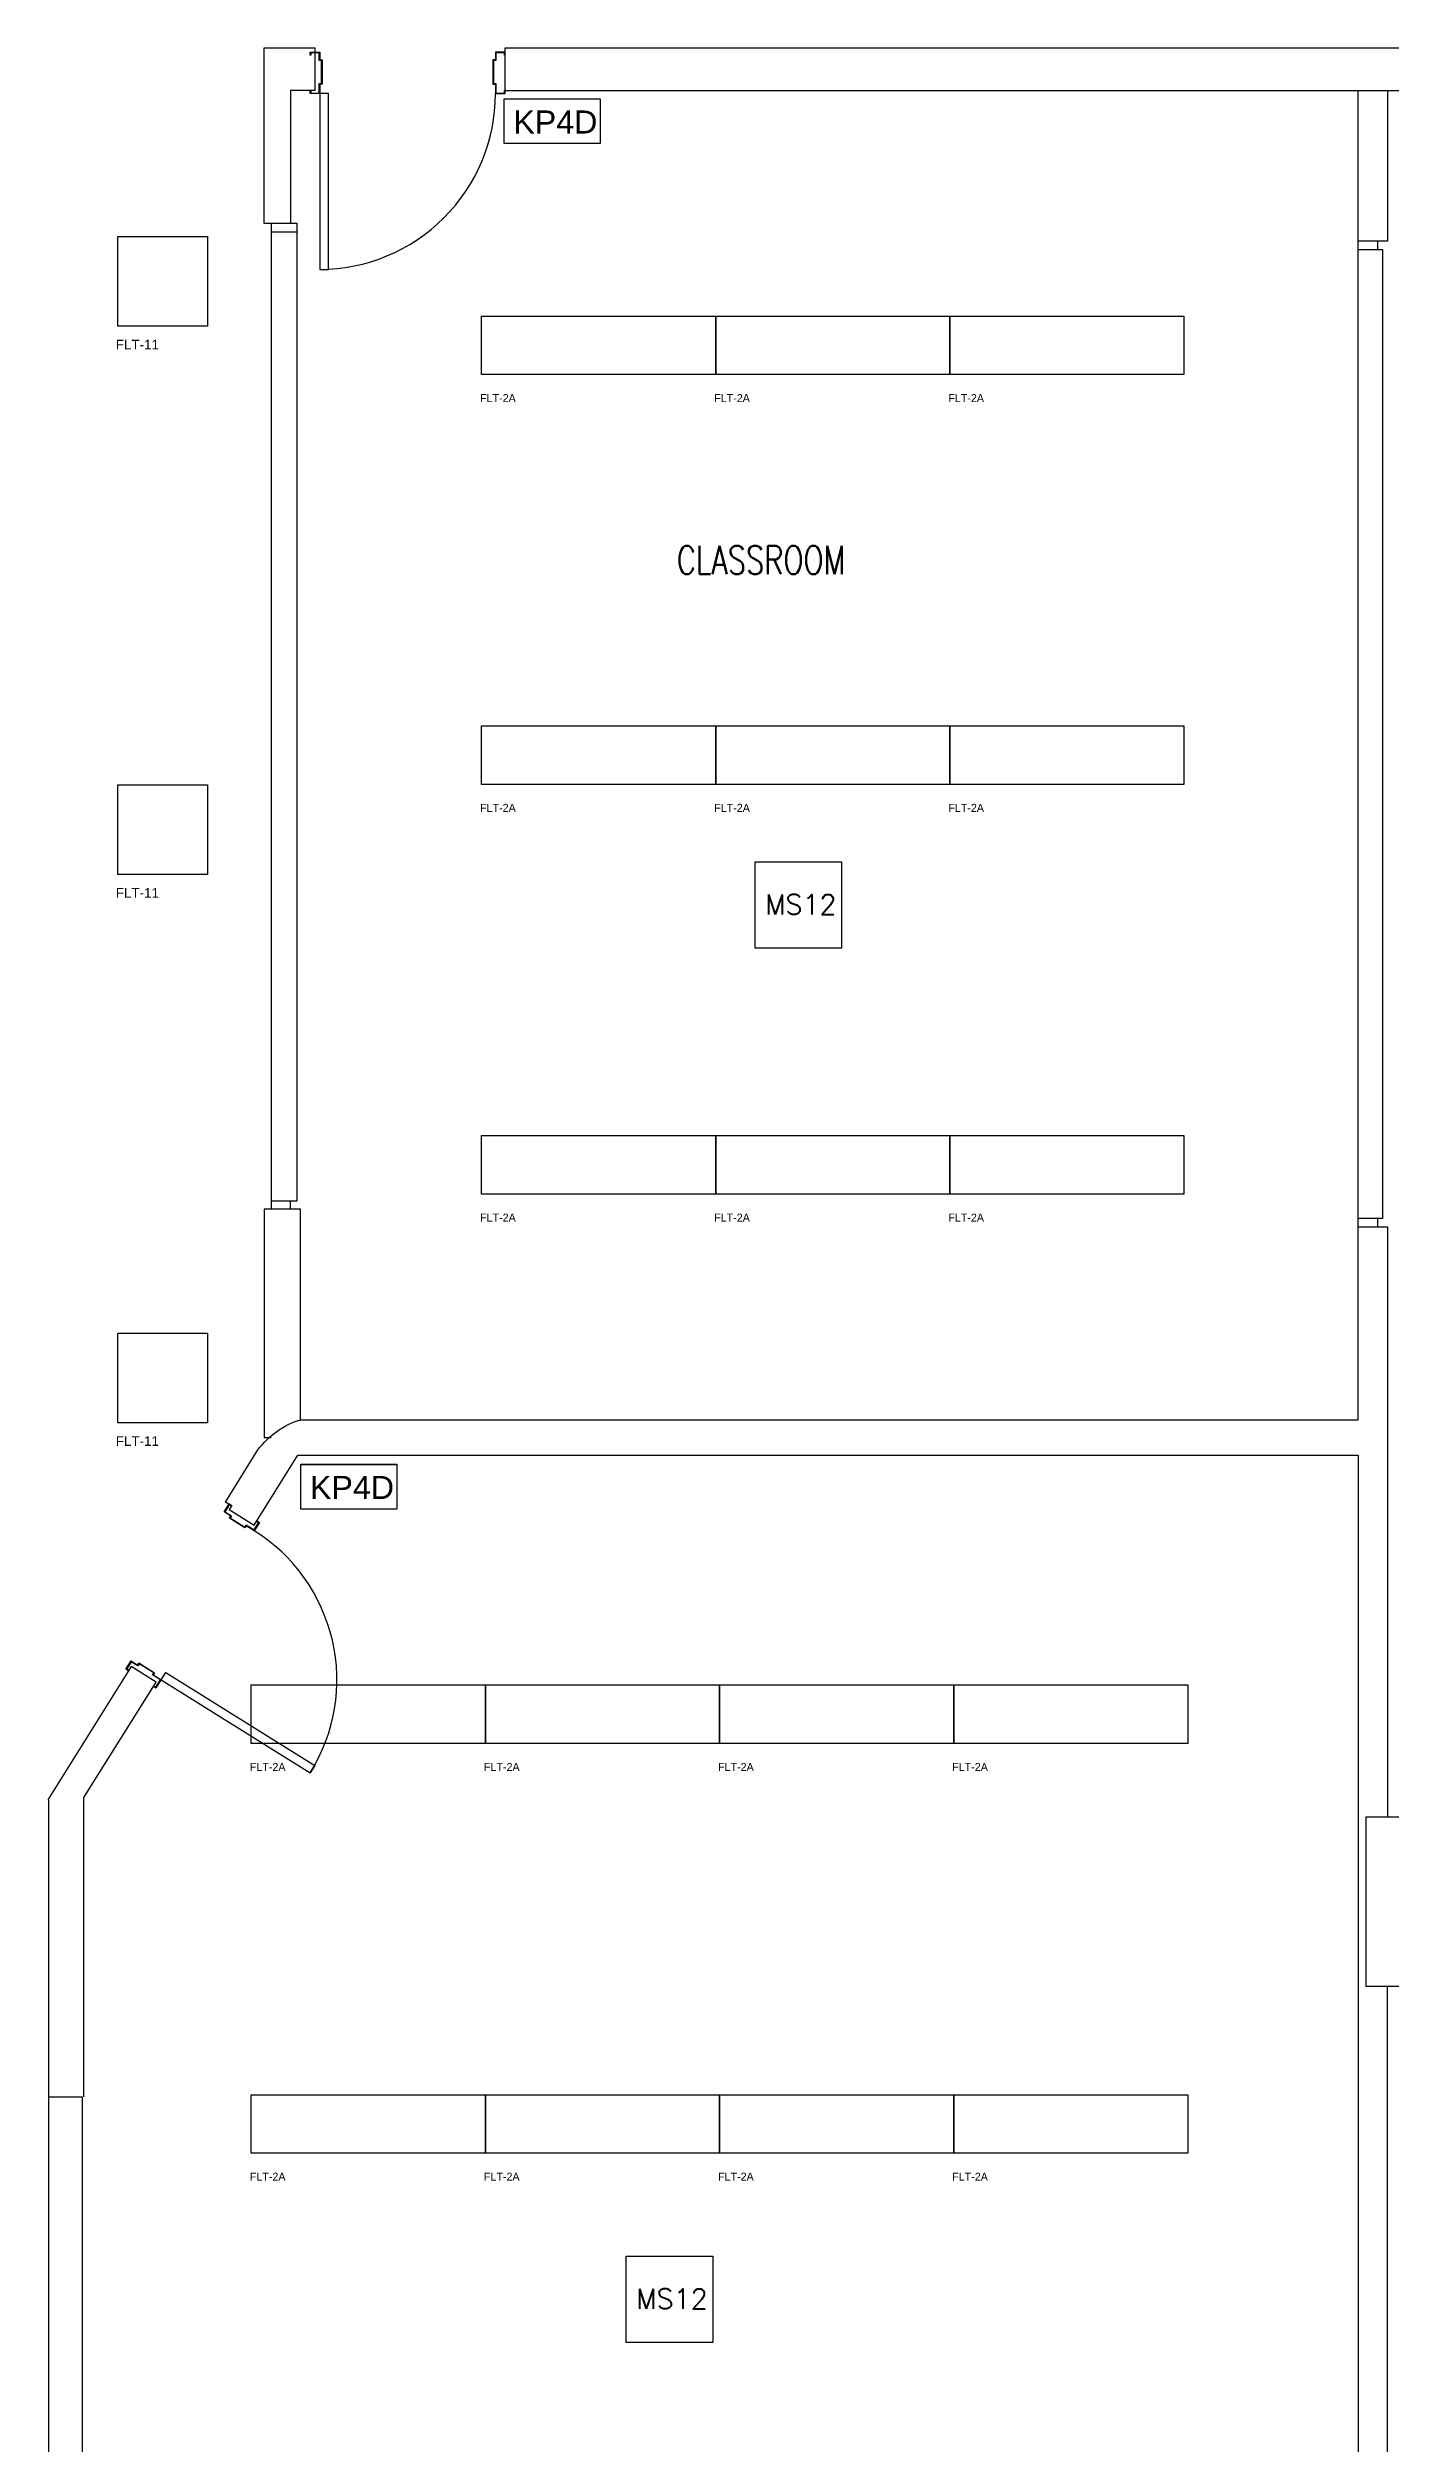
# Model space of a CAD drawing. Header units: feet. Extents: x 0 to 2831, y 0 to 3280.
# Drawn here: x 1226 to 1646, y 798 to 1547 of the extents above; entities that cross this region are included whole.
import ezdxf
from ezdxf.enums import TextEntityAlignment as Align

# ---------------------------------------------------------------- set-up
doc = ezdxf.new("R2018")
doc.units = ezdxf.units.FT
doc.header["$MEASUREMENT"] = 0
doc.layers.get('0').update_dxf_attribs({"color": 255})
for name, color, linetype in [('FLT-FIXTURES', 3, 'Continuous'), ('FLT-NOTES', 7, 'Continuous'), ('FLT-PERIPHERALS', 6, 'Continuous')]:
    doc.layers.add(name, color=color, linetype=linetype)
doc.styles.add('SC-TEXT', font='romans.shx', dxfattribs={"width": 0.75})
doc.styles.add('SIMPLEX', font='simplex.shx')
doc.styles.get("Standard").update_dxf_attribs({"font": 'arial.ttf'})

# ---------------------------------------------------------------- blocks, each defined once
blk = doc.blocks.new('FLT-2A')
at = {"layer": 'FLT-FIXTURES'}
blk.add_lwpolyline([(0, 18.29), (73.15, 18.29), (73.15, 0), (0, 0)], close=True, dxfattribs=at)
at = {"lineweight": 30}
blk.add_attdef('FLT-2A', text='', height=4, dxfattribs=at).set_placement((-0.46, -6.08), align=Align.TOP_LEFT)
blk = doc.blocks.new('FLT-MS12')
at = {"layer": 'FLT-PERIPHERALS'}
blk.add_lwpolyline([(0, 27), (27, 27), (27, 0), (0, 0)], close=True, dxfattribs=at)
at = {"layer": 'FLT-PERIPHERALS', "insert": (3.08, 16.79), "char_height": 6.21, "attachment_point": 1, "style": 'SIMPLEX'}
blk.add_mtext('MS12', dxfattribs=at)
blk = doc.blocks.new('FLT-KP4D')
at = {"layer": 'FLT-PERIPHERALS', "lineweight": 30, "insert": (2.84, 10.34), "char_height": 7.201, "attachment_point": 1, "bg_fill": 2}
blk.add_mtext('KP4D', dxfattribs=at)
at = {"layer": 'FLT-PERIPHERALS'}
blk.add_lwpolyline([(0, 14), (30, 14), (30, 0), (0, 0)], close=True, dxfattribs=at)
blk = doc.blocks.new('FLT-11')
at = {"layer": 'FLT-FIXTURES'}
blk.add_lwpolyline([(0, 28), (28, 28), (28, 0), (0, 0)], close=True, dxfattribs=at)
blk.add_attdef('FLT-11', (-0.67, -7.23), '', height=3)

msp = doc.modelspace()

# ---------------------------------------------------------------- linework, layer by layer
for p, q in [((1296.2, 1489.22), (1304.3, 1489.22)), ((1641.95, 1483.71), (1641.95, 1486.35)), ((1302.29, 1183.88), (1302.29, 1186.52)), ((1641.95, 1178.37), (1641.95, 1181.01))]:
    msp.add_line(p, q)
for points in [[(1296.2, 1186.52), (1304.3, 1186.52), (1304.3, 1491.86), (1293.98, 1491.86), (1293.98, 1546.71), (1309.88, 1546.71), (1309.88, 1533.38), (1302.29, 1533.38), (1302.29, 1491.86)], [(1369.28, 1545.38), (1366.28, 1545.38), (1366.28, 1542.98), (1365.5, 1542.98), (1365.5, 1535.36), (1366.28, 1535.36), (1366.28, 1532.42), (1369.28, 1532.42), (1369.28, 1546.71), (2039.75, 1546.71), (2039.75, 1529.67), (2037.47, 1529.67)], [(1369.28, 1544.42), (1369.1, 1544.42), (1369.1, 1545.2), (1366.46, 1545.2), (1366.46, 1542.8), (1365.68, 1542.8), (1365.68, 1535.54), (1366.46, 1535.54), (1366.46, 1532.6), (1369.1, 1532.6), (1369.1, 1533.38), (2039.75, 1533.38)], [(1305.38, 1118.13), (1635.86, 1118.13), (1635.86, 1533.38)], [(1311.38, 1477.52), (1314.08, 1477.52), (1314.08, 1532.42), (1308.38, 1532.42), (1308.38, 1533.38)], [(1645.04, 1533.38), (1645.04, 1486.35), (1635.86, 1486.35)], [(1296.2, 1491.86), (1296.2, 1183.88)], [(1635.86, 1483.71), (1643.41, 1483.71), (1643.41, 1181.01), (1635.86, 1181.01)], [(1635.86, 1178.37), (1645.04, 1178.37), (1645.04, 993.93)], [(1283.84, 1091.21), (1283.17, 1091.62), (1281.78, 1089.38), (1283.81, 1088.11), (1283.4, 1087.45), (1287.98, 1084.59), (1288.39, 1085.25), (1290.88, 1083.69), (1292.28, 1085.93), (1291.62, 1086.34)], [(1291.72, 1086.49), (1292.53, 1085.99), (1290.94, 1083.44)], [(1237.71, 906.58), (1237.71, 1000.06), (1260.24, 1036.12), (1252.45, 1040.98), (1226.46, 999.38)], [(1251.66, 1039.71), (1250.84, 1040.22), (1252.43, 1042.77), (1254.47, 1041.49), (1254.88, 1042.16), (1259.77, 1039.1), (1259.35, 1038.44), (1308.41, 1007.79)], [(1259.54, 1035), (1260.2, 1034.59), (1261.6, 1036.83), (1259.11, 1038.38), (1259.52, 1039.05), (1254.94, 1041.91), (1254.53, 1041.25), (1252.49, 1042.52), (1251.09, 1040.28), (1251.75, 1039.87)], [(2030.03, 1026.45), (2030.03, 993.93), (1638.2, 993.93), (1638.2, 941.13), (2030.03, 941.13), (2030.03, 642.4)], [(1226.67, 999.72), (1226.67, 619.91), (1227.2, 619.91), (1227.13, 619.68), (1449.65, 550.07), (1635.86, 550.07), (1635.86, 547.75), (1633.58, 547.75), (1633.58, 486.87), (1743.11, 456.65), (1746.65, 469.49), (1645.04, 497.52), (1645.04, 941.13)], [(1226.67, 906.58), (1237.17, 906.58), (1237.17, 683.27), (1226.67, 683.27)]]:
    msp.add_lwpolyline(points)
for points in [[(1308.56, 1533.38), (1308.56, 1532.6), (1311.2, 1532.6), (1311.2, 1535.54), (1311.98, 1535.54), (1311.98, 1542.8), (1311.2, 1542.8), (1311.2, 1545.2), (1308.56, 1545.2), (1308.56, 1544.42), (1308.38, 1544.42), (1308.38, 1545.38), (1311.38, 1545.38), (1311.38, 1542.98), (1312.16, 1542.98), (1312.16, 1535.36), (1311.38, 1535.36), (1311.38, 1477.52, 0.414214), (1366.28, 1532.42)], [(1283.84, 1091.22), (1281.91, 1092.42), (1292.08, 1108.71, -0.158784), (1305.38, 1118.13), (1305.38, 1183.88), (1293.98, 1183.88), (1293.98, 1112.61), (1296.26, 1112.61)], [(1259.44, 1034.85), (1260.26, 1034.34), (1263.28, 1039.17), (1309.84, 1010.08), (1308.41, 1007.79, 0.414214), (1290.94, 1083.44), (1288.45, 1085), (1288.03, 1084.34), (1283.15, 1087.39), (1283.56, 1088.05), (1281.53, 1089.32), (1283.12, 1091.87), (1283.93, 1091.36), (1283.14, 1090.09), (1290.92, 1085.22), (1304.58, 1107.09), (1635.86, 1107.09), (1635.86, 557.51), (1462.84, 557.51), (1392.99, 579.36), (1389.7, 568.82)]]:
    msp.add_lwpolyline(points, format="xyb")

# ---------------------------------------------------------------- block references
at = {"layer": 'FLT-FIXTURES'}
for p in [(1248.33, 1459.75), (1248.33, 1288.47), (1248.33, 1117.19)]:
    msp.add_blockref('FLT-11', p, dxfattribs=at).add_auto_attribs({'FLT-11': 'FLT-11'})
ref = msp.add_blockref('FLT-2A', (1361.95, 1444.63), dxfattribs=at)
lines = msp.add_mtext('FLT-2A', dxfattribs={"layer": '0', "insert": (1361.49, 1438.55), "char_height": 2.5, "attachment_point": 1})
ref.add_attrib('FLT-2A', '', (1361.49, 1438.55)).embed_mtext(lines)
ref = msp.add_blockref('FLT-2A', (1435.11, 1444.63), dxfattribs=at)
lines = msp.add_mtext('FLT-2A', dxfattribs={"layer": '0', "insert": (1434.64, 1438.55), "char_height": 2.5, "attachment_point": 1})
ref.add_attrib('FLT-2A', '', (1434.64, 1438.55)).embed_mtext(lines)
ref = msp.add_blockref('FLT-2A', (1508.26, 1444.63), dxfattribs=at)
lines = msp.add_mtext('FLT-2A', dxfattribs={"layer": '0', "insert": (1507.79, 1438.55), "char_height": 2.5, "attachment_point": 1})
ref.add_attrib('FLT-2A', '', (1507.79, 1438.55)).embed_mtext(lines)
ref = msp.add_blockref('FLT-2A', (1361.95, 1316.61), dxfattribs=at)
lines = msp.add_mtext('FLT-2A', dxfattribs={"layer": '0', "insert": (1361.49, 1310.54), "char_height": 2.5, "attachment_point": 1})
ref.add_attrib('FLT-2A', '', (1361.49, 1310.54)).embed_mtext(lines)
ref = msp.add_blockref('FLT-2A', (1435.11, 1316.61), dxfattribs=at)
lines = msp.add_mtext('FLT-2A', dxfattribs={"layer": '0', "insert": (1434.64, 1310.54), "char_height": 2.5, "attachment_point": 1})
ref.add_attrib('FLT-2A', '', (1434.64, 1310.54)).embed_mtext(lines)
ref = msp.add_blockref('FLT-2A', (1508.26, 1316.61), dxfattribs=at)
lines = msp.add_mtext('FLT-2A', dxfattribs={"layer": '0', "insert": (1507.79, 1310.54), "char_height": 2.5, "attachment_point": 1})
ref.add_attrib('FLT-2A', '', (1507.79, 1310.54)).embed_mtext(lines)
ref = msp.add_blockref('FLT-2A', (1361.95, 1188.6), dxfattribs=at)
lines = msp.add_mtext('FLT-2A', dxfattribs={"layer": '0', "insert": (1361.49, 1182.52), "char_height": 2.5, "attachment_point": 1})
ref.add_attrib('FLT-2A', '', (1361.49, 1182.52)).embed_mtext(lines)
ref = msp.add_blockref('FLT-2A', (1435.11, 1188.6), dxfattribs=at)
lines = msp.add_mtext('FLT-2A', dxfattribs={"layer": '0', "insert": (1434.64, 1182.52), "char_height": 2.5, "attachment_point": 1})
ref.add_attrib('FLT-2A', '', (1434.64, 1182.52)).embed_mtext(lines)
ref = msp.add_blockref('FLT-2A', (1508.26, 1188.6), dxfattribs=at)
lines = msp.add_mtext('FLT-2A', dxfattribs={"layer": '0', "insert": (1507.79, 1182.52), "char_height": 2.5, "attachment_point": 1})
ref.add_attrib('FLT-2A', '', (1507.79, 1182.52)).embed_mtext(lines)
ref = msp.add_blockref('FLT-2A', (1290.01, 1016.98), dxfattribs=at)
lines = msp.add_mtext('FLT-2A', dxfattribs={"layer": '0', "insert": (1289.55, 1010.9), "char_height": 2.5, "attachment_point": 1})
ref.add_attrib('FLT-2A', '', (1289.55, 1010.9)).embed_mtext(lines)
ref = msp.add_blockref('FLT-2A', (1363.16, 1016.98), dxfattribs=at)
lines = msp.add_mtext('FLT-2A', dxfattribs={"layer": '0', "insert": (1362.7, 1010.9), "char_height": 2.5, "attachment_point": 1})
ref.add_attrib('FLT-2A', '', (1362.7, 1010.9)).embed_mtext(lines)
ref = msp.add_blockref('FLT-2A', (1436.31, 1016.98), dxfattribs=at)
lines = msp.add_mtext('FLT-2A', dxfattribs={"layer": '0', "insert": (1435.85, 1010.9), "char_height": 2.5, "attachment_point": 1})
ref.add_attrib('FLT-2A', '', (1435.85, 1010.9)).embed_mtext(lines)
ref = msp.add_blockref('FLT-2A', (1509.47, 1016.98), dxfattribs=at)
lines = msp.add_mtext('FLT-2A', dxfattribs={"layer": '0', "insert": (1509, 1010.9), "char_height": 2.5, "attachment_point": 1})
ref.add_attrib('FLT-2A', '', (1509, 1010.9)).embed_mtext(lines)
ref = msp.add_blockref('FLT-2A', (1290.01, 888.96), dxfattribs=at)
lines = msp.add_mtext('FLT-2A', dxfattribs={"layer": '0', "insert": (1289.55, 882.89), "char_height": 2.5, "attachment_point": 1})
ref.add_attrib('FLT-2A', '', (1289.55, 882.89)).embed_mtext(lines)
ref = msp.add_blockref('FLT-2A', (1363.16, 888.96), dxfattribs=at)
lines = msp.add_mtext('FLT-2A', dxfattribs={"layer": '0', "insert": (1362.7, 882.89), "char_height": 2.5, "attachment_point": 1})
ref.add_attrib('FLT-2A', '', (1362.7, 882.89)).embed_mtext(lines)
ref = msp.add_blockref('FLT-2A', (1436.31, 888.96), dxfattribs=at)
lines = msp.add_mtext('FLT-2A', dxfattribs={"layer": '0', "insert": (1435.85, 882.89), "char_height": 2.5, "attachment_point": 1})
ref.add_attrib('FLT-2A', '', (1435.85, 882.89)).embed_mtext(lines)
ref = msp.add_blockref('FLT-2A', (1509.47, 888.96), dxfattribs=at)
lines = msp.add_mtext('FLT-2A', dxfattribs={"layer": '0', "insert": (1509, 882.89), "char_height": 2.5, "attachment_point": 1})
ref.add_attrib('FLT-2A', '', (1509, 882.89)).embed_mtext(lines)
at = {"layer": 'FLT-PERIPHERALS'}
for p in [(1447.42, 1265.42), (1407.16, 829.82)]:
    msp.add_blockref('FLT-MS12', p, dxfattribs=at)

# ---------------------------------------------------------------- next in the draw order: block references
for p in [(1369.03, 1516.82), (1305.49, 1090.23)]:
    msp.add_blockref('FLT-KP4D', p, dxfattribs=at)

# ---------------------------------------------------------------- next in the draw order: texts
at = {"layer": 'FLT-NOTES', "insert": (1422.97, 1391.14), "char_height": 8.852, "width": 84.2224, "attachment_point": 1, "line_spacing_factor": 0.938532, "style": 'SC-TEXT', "bg_fill": 3, "box_fill_scale": 1.25, "bg_fill_color": 7, "bg_fill_transparency": 0}
msp.add_mtext('CLASSROOM', dxfattribs=at)

doc.saveas('drawing.dxf')
